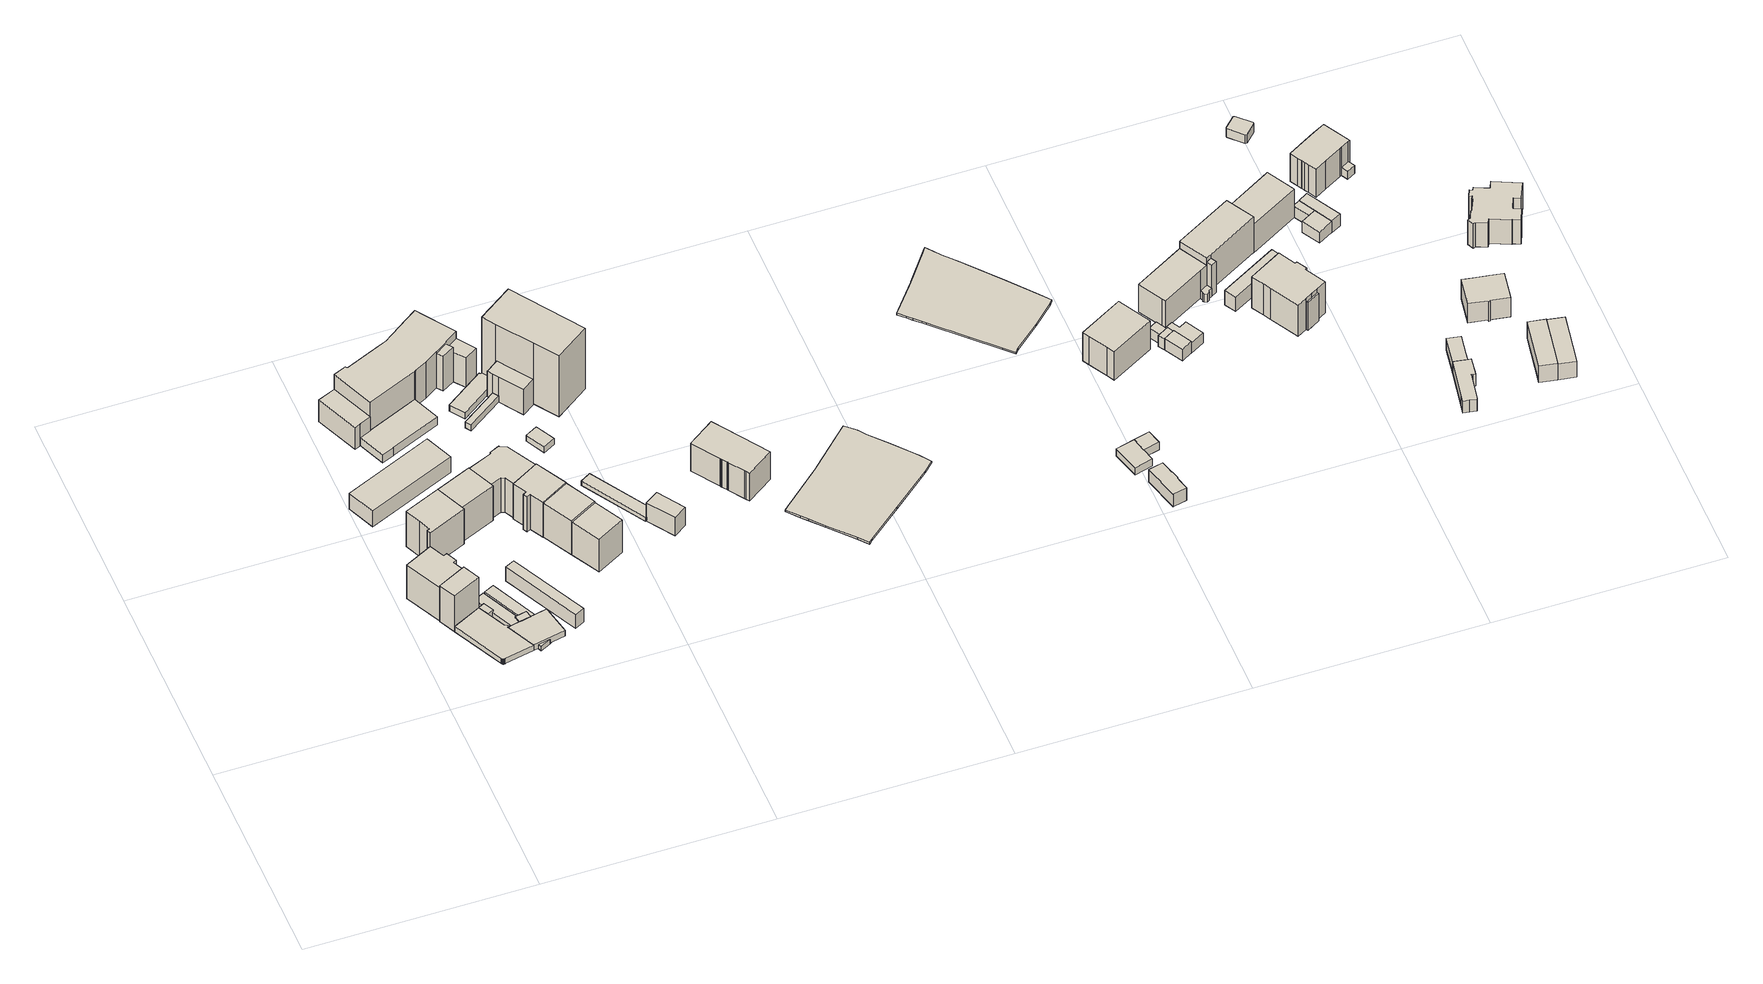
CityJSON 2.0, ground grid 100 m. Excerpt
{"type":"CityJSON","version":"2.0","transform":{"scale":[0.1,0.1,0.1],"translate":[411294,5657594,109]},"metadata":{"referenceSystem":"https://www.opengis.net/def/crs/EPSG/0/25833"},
"CityObjects":{
"building1":{"type":"Building","attributes":{"Dachtyp_tdc":"tdcFreeFormRoof","Gemeindeschluessel":14612000,"Dachneigung":30.76,"QualitaetDacherkennung":60,"Geometrietyp2DReferenz":"3000","measuredHeight":22.06,"function":"31001_9998","roofType":"5000"},"geometry":[{"type":"Solid","lod":"1","boundaries":[[[[0,1,2,3,4,5,6,7]],[[8,9,10,11,12,13,14,15]],[[7,9,8,0]],[[6,10,9,7]],[[5,11,10,6]],[[4,12,11,5]],[[3,13,12,4]],[[2,14,13,3]],[[1,15,14,2]],[[0,8,15,1]]]]}]},
"building2":{"type":"Building","attributes":{"Gemeindeschluessel":14612000,"Dachorientierung":0,"MittlereTraufHoehe":112.43,"ObjektHoehe":2.5,"BodenHoehe":109.93,"Geometrietyp2DReferenz":"3000","BezugspunktDach":"2000","AbsoluteHoehe":112.43,"Dachflaeche":136.16,"measuredHeight":2.5,"function":"31001_2463","storeysAboveGround":1},"geometry":[{"type":"Solid","lod":"1","boundaries":[[[[16,17,18,19,20]],[[21,22,23,24,25]],[[20,22,21,16]],[[19,23,22,20]],[[18,24,23,19]],[[17,25,24,18]],[[16,21,25,17]]]]}]},
"building3":{"type":"Building","attributes":{"Gemeindeschluessel":14612000,"Geometrietyp2DReferenz":"3000","function":"31001_9998","roofType":"9999"},"children":["building3-1","building3-2","building3-3","building3-4","building3-5"]},
"building3-1":{"type":"BuildingPart","attributes":{"Dachtyp_tdc":"tdcPolyFlatRoof","Dachneigung":0,"QualitaetDacherkennung":0,"Geometrietyp2DReferenz":"3000","measuredHeight":3,"roofType":"9999"},"parents":["building3"],"geometry":[{"type":"Solid","lod":"1","boundaries":[[[[26,27,28,29,30,31,32,33,34,35,36,37,38,39,40,41,42,43]],[[44,45,46,47,48,49,50,51,52,53,54,55,56,57,58,59,60,61]],[[43,45,44,26]],[[42,46,45,43]],[[41,47,46,42]],[[40,48,47,41]],[[39,49,48,40]],[[38,50,49,39]],[[37,51,50,38]],[[36,52,51,37]],[[35,53,52,36]],[[34,54,53,35]],[[33,55,54,34]],[[32,56,55,33]],[[31,57,56,32]],[[30,58,57,31]],[[29,59,58,30]],[[28,60,59,29]],[[27,61,60,28]],[[26,44,61,27]]]]}]},
"building3-2":{"type":"BuildingPart","attributes":{"Dachtyp_tdc":"tdcFreeFormRoof","Dachneigung":40.13,"QualitaetDacherkennung":2,"Geometrietyp2DReferenz":"3000","measuredHeight":22.41,"roofType":"5000"},"parents":["building3"],"geometry":[{"type":"Solid","lod":"1","boundaries":[[[[62,63,64,65]],[[66,67,45,44]],[[65,67,66,62]],[[64,45,67,65]],[[63,44,45,64]],[[62,66,44,63]]]]}]},
"building3-3":{"type":"BuildingPart","attributes":{"Dachtyp_tdc":"tdcPolyFlatRoof","Dachneigung":0,"QualitaetDacherkennung":0,"Geometrietyp2DReferenz":"3000","measuredHeight":3.04,"roofType":"9999"},"parents":["building3"],"geometry":[{"type":"Solid","lod":"1","boundaries":[[[[68,69,70,71]],[[72,73,74,75]],[[71,73,72,68]],[[70,74,73,71]],[[69,75,74,70]],[[68,72,75,69]]]]}]},
"building3-4":{"type":"BuildingPart","attributes":{"Dachtyp_tdc":"tdcPolyFlatRoof","Dachneigung":0,"QualitaetDacherkennung":0,"Geometrietyp2DReferenz":"3000","measuredHeight":3.11,"roofType":"9999"},"parents":["building3"],"geometry":[{"type":"Solid","lod":"1","boundaries":[[[[76,77,78,79]],[[45,80,81,46]],[[78,80,45,79]],[[77,81,80,78]],[[76,46,81,77]],[[79,45,46,76]]]]}]},
"building3-5":{"type":"BuildingPart","attributes":{"Dachtyp_tdc":"tdcPolyFlatRoof","Dachneigung":0,"QualitaetDacherkennung":0,"Geometrietyp2DReferenz":"3000","measuredHeight":3.18,"roofType":"9999"},"parents":["building3"],"geometry":[{"type":"Solid","lod":"1","boundaries":[[[[82,83,84,85,86,87,88]],[[49,48,75,74,89,90,50]],[[88,48,49,82]],[[87,75,48,88]],[[86,74,75,87]],[[85,89,74,86]],[[84,90,89,85]],[[83,50,90,84]],[[82,49,50,83]]]]}]},
"building4":{"type":"Building","attributes":{"Gemeindeschluessel":14612000,"Dachneigung":90,"Dachorientierung":0,"MittlereTraufHoehe":112.51,"QualitaetDacherkennung":84,"ObjektHoehe":2.59,"BodenHoehe":109.92,"Geometrietyp2DReferenz":"3000","AbsoluteHoehe":112.51,"Dachflaeche":135.97,"measuredHeight":2.59,"function":"31001_2463","roofType":"1000","storeysAboveGround":1},"geometry":[{"type":"Solid","lod":"1","boundaries":[[[[91,92,93,94]],[[95,96,97,98]],[[94,96,95,91]],[[93,97,96,94]],[[92,98,97,93]],[[91,95,98,92]]]]}]},
"building5":{"type":"Building","attributes":{"Dachtyp_tdc":"tdcGableRoof","Gemeindeschluessel":14612000,"Dachneigung":29.26,"QualitaetDacherkennung":62,"Geometrietyp2DReferenz":"3000","measuredHeight":22.46,"function":"31001_9998","roofType":"3100"},"geometry":[{"type":"Solid","lod":"1","boundaries":[[[[99,100,101,102,103,104,105,106,107]],[[108,109,110,111,112,113,114,115,116]],[[107,109,108,99]],[[106,110,109,107]],[[105,111,110,106]],[[104,112,111,105]],[[103,113,112,104]],[[102,114,113,103]],[[101,115,114,102]],[[100,116,115,101]],[[99,108,116,100]]]]}]},
"building6":{"type":"Building","attributes":{"Gemeindeschluessel":14612000,"Dachorientierung":0,"MittlereTraufHoehe":112.36,"ObjektHoehe":2.5,"BodenHoehe":109.86,"Geometrietyp2DReferenz":"3000","BezugspunktDach":"2000","AbsoluteHoehe":112.36,"Dachflaeche":41.81,"measuredHeight":2.5,"function":"31001_2463","storeysAboveGround":1},"geometry":[{"type":"Solid","lod":"1","boundaries":[[[[117,118,119,120,121,122]],[[123,124,125,126,127,128]],[[122,124,123,117]],[[121,125,124,122]],[[120,126,125,121]],[[119,127,126,120]],[[118,128,127,119]],[[117,123,128,118]]]]}]},
"building7":{"type":"Building","attributes":{"Gemeindeschluessel":14612000,"Dachorientierung":0,"MittlereTraufHoehe":112.51,"ObjektHoehe":2.5,"BodenHoehe":110.01,"Geometrietyp2DReferenz":"3000","BezugspunktDach":"2000","AbsoluteHoehe":112.51,"Dachflaeche":129.3,"measuredHeight":2.5,"function":"31001_2463","storeysAboveGround":1},"geometry":[{"type":"Solid","lod":"1","boundaries":[[[[129,130,131,132]],[[133,134,135,136]],[[132,134,133,129]],[[131,135,134,132]],[[130,136,135,131]],[[129,133,136,130]]]]}]},
"building8":{"type":"Building","attributes":{"Gemeindeschluessel":14612000,"Dachorientierung":0,"MittlereTraufHoehe":112.37,"ObjektHoehe":2.5,"BodenHoehe":109.87,"Geometrietyp2DReferenz":"3000","BezugspunktDach":"2000","AbsoluteHoehe":112.37,"Dachflaeche":41.06,"measuredHeight":2.5,"function":"31001_2463","storeysAboveGround":1},"geometry":[{"type":"Solid","lod":"1","boundaries":[[[[137,138,139,140]],[[141,142,143,144]],[[140,142,141,137]],[[139,143,142,140]],[[138,144,143,139]],[[137,141,144,138]]]]}]},
"building9":{"type":"Building","attributes":{"Dachtyp_tdc":"tdcPolyFlatRoof","Gemeindeschluessel":14612000,"Dachneigung":0,"QualitaetDacherkennung":69,"Geometrietyp2DReferenz":"3000","measuredHeight":9.14,"function":"31001_2000","roofType":"1000"},"geometry":[{"type":"Solid","lod":"1","boundaries":[[[[145,146,147,148]],[[149,150,151,152]],[[148,150,149,145]],[[147,151,150,148]],[[146,152,151,147]],[[145,149,152,146]]]]}]},
"building10":{"type":"Building","attributes":{"Dachtyp_tdc":"tdcPolyFlatRoof","Gemeindeschluessel":14612000,"Dachneigung":0,"QualitaetDacherkennung":65,"Geometrietyp2DReferenz":"3000","measuredHeight":12.44,"function":"31001_2000","roofType":"1000"},"geometry":[{"type":"Solid","lod":"1","boundaries":[[[[153,154,155,156,157]],[[158,159,160,161,162]],[[157,159,158,153]],[[156,160,159,157]],[[155,161,160,156]],[[154,162,161,155]],[[153,158,162,154]]]]}]},
"building11":{"type":"Building","attributes":{"Gemeindeschluessel":14612000,"Dachorientierung":0,"MittlereTraufHoehe":117.79,"ObjektHoehe":7.89,"BodenHoehe":109.9,"Geometrietyp2DReferenz":"3000","BezugspunktDach":"2000","AbsoluteHoehe":117.79,"Dachflaeche":178.53,"measuredHeight":7.89,"function":"31001_2463","storeysAboveGround":3},"geometry":[{"type":"Solid","lod":"1","boundaries":[[[[163,164,165,166]],[[167,168,169,170]],[[166,168,167,163]],[[165,169,168,166]],[[164,170,169,165]],[[163,167,170,164]]]]}]},
"building12":{"type":"Building","attributes":{"Dachtyp_tdc":"tdcFreeFormRoof","Gemeindeschluessel":14612000,"Dachneigung":31.4,"QualitaetDacherkennung":67,"Geometrietyp2DReferenz":"3000","measuredHeight":22.23,"function":"31001_9998","roofType":"5000"},"geometry":[{"type":"Solid","lod":"1","boundaries":[[[[171,172,173,174,175]],[[176,177,178,179,180]],[[175,177,176,171]],[[174,178,177,175]],[[173,179,178,174]],[[172,180,179,173]],[[171,176,180,172]]]]}]},
"building13":{"type":"Building","attributes":{"Dachtyp_tdc":"tdcFreeFormRoof","Gemeindeschluessel":14612000,"Dachneigung":12.35,"QualitaetDacherkennung":27,"Geometrietyp2DReferenz":"3000","measuredHeight":5.43,"function":"31001_2000","roofType":"5000"},"geometry":[{"type":"Solid","lod":"1","boundaries":[[[[181,182,183,184,185,186]],[[187,188,189,190,191,192]],[[186,188,187,181]],[[185,189,188,186]],[[184,190,189,185]],[[183,191,190,184]],[[182,192,191,183]],[[181,187,192,182]]]]}]},
"building14":{"type":"Building","attributes":{"Dachtyp_tdc":"tdcFreeFormRoof","Gemeindeschluessel":14612000,"Dachneigung":10.43,"QualitaetDacherkennung":31,"Geometrietyp2DReferenz":"3000","measuredHeight":21.7,"function":"31001_9998","roofType":"5000"},"geometry":[{"type":"Solid","lod":"1","boundaries":[[[[193,194,195,196,197,198,199,200,201,202,203]],[[204,205,206,207,208,209,210,211,212,213,214]],[[203,205,204,193]],[[202,206,205,203]],[[201,207,206,202]],[[200,208,207,201]],[[199,209,208,200]],[[198,210,209,199]],[[197,211,210,198]],[[196,212,211,197]],[[195,213,212,196]],[[194,214,213,195]],[[193,204,214,194]]]]}]},
"building15":{"type":"Building","attributes":{"Dachtyp_tdc":"tdcFreeFormRoof","Gemeindeschluessel":14612000,"Dachneigung":10.59,"QualitaetDacherkennung":49,"Geometrietyp2DReferenz":"3000","measuredHeight":21.96,"function":"31001_2000","roofType":"5000"},"geometry":[{"type":"Solid","lod":"1","boundaries":[[[[215,216,217,218,219,220,221,222,223,224,225,226,227]],[[228,229,230,190,231,232,233,234,235,236,237,238,239]],[[227,229,228,215]],[[226,230,229,227]],[[225,190,230,226]],[[224,231,190,225]],[[223,232,231,224]],[[222,233,232,223]],[[221,234,233,222]],[[220,235,234,221]],[[219,236,235,220]],[[218,237,236,219]],[[217,238,237,218]],[[216,239,238,217]],[[215,228,239,216]]]]}]},
"building16":{"type":"Building","attributes":{"Dachtyp_tdc":"tdcGableRoof","Gemeindeschluessel":14612000,"Dachneigung":31.6,"QualitaetDacherkennung":66,"Geometrietyp2DReferenz":"3000","measuredHeight":22.95,"function":"31001_9998","roofType":"3100"},"geometry":[{"type":"Solid","lod":"1","boundaries":[[[[240,241,242,243,244,245,246,247,248,249,250]],[[251,252,253,254,255,256,257,258,259,260,261]],[[250,252,251,240]],[[249,253,252,250]],[[248,254,253,249]],[[247,255,254,248]],[[246,256,255,247]],[[245,257,256,246]],[[244,258,257,245]],[[243,259,258,244]],[[242,260,259,243]],[[241,261,260,242]],[[240,251,261,241]]]]}]},
"building17":{"type":"Building","attributes":{"Dachtyp_tdc":"tdcGableRoof","Gemeindeschluessel":14612000,"Dachneigung":25.12,"QualitaetDacherkennung":68,"Geometrietyp2DReferenz":"3000","measuredHeight":21.37,"function":"31001_9998","roofType":"3100"},"geometry":[{"type":"Solid","lod":"1","boundaries":[[[[262,263,264,265]],[[266,267,268,269]],[[265,267,266,262]],[[264,268,267,265]],[[263,269,268,264]],[[262,266,269,263]]]]}]},
"building18":{"type":"Building","attributes":{"Dachtyp_tdc":"tdcGableRoof","Gemeindeschluessel":14612000,"Dachneigung":27.51,"QualitaetDacherkennung":62,"Geometrietyp2DReferenz":"3000","measuredHeight":20.74,"function":"31001_9998","roofType":"3100"},"geometry":[{"type":"Solid","lod":"1","boundaries":[[[[270,271,272,273]],[[274,275,276,277]],[[273,275,274,270]],[[272,276,275,273]],[[271,277,276,272]],[[270,274,277,271]]]]}]},
"building19":{"type":"Building","attributes":{"Gemeindeschluessel":14612000,"Geometrietyp2DReferenz":"3000","function":"31001_2000","roofType":"9999"},"children":["building19-1","building19-2"]},
"building19-1":{"type":"BuildingPart","attributes":{"Dachtyp_tdc":"tdcPolyFlatRoof","Dachneigung":0,"QualitaetDacherkennung":58,"Geometrietyp2DReferenz":"3000","measuredHeight":19.87,"roofType":"1000"},"parents":["building19"],"geometry":[{"type":"Solid","lod":"1","boundaries":[[[[278,279,280,281]],[[282,283,228,284]],[[281,283,282,278]],[[280,228,283,281]],[[279,284,228,280]],[[278,282,284,279]]]]}]},
"building19-2":{"type":"BuildingPart","attributes":{"Dachtyp_tdc":"tdcPolyFlatRoof","Dachneigung":0,"QualitaetDacherkennung":61,"Geometrietyp2DReferenz":"3000","measuredHeight":16.93,"roofType":"1000"},"parents":["building19"],"geometry":[{"type":"Solid","lod":"1","boundaries":[[[[285,286,287,288,289]],[[239,290,291,282,284]],[[289,290,239,285]],[[288,291,290,289]],[[287,282,291,288]],[[286,284,282,287]],[[285,239,284,286]]]]}]},
"building20":{"type":"Building","attributes":{"Gemeindeschluessel":14612000,"Geometrietyp2DReferenz":"3000","function":"31001_2000","roofType":"9999"},"children":["building20-1","building20-2","building20-3"]},
"building20-1":{"type":"BuildingPart","attributes":{"Dachtyp_tdc":"tdcGableRoof","Dachneigung":23.73,"QualitaetDacherkennung":11,"Geometrietyp2DReferenz":"3000","measuredHeight":5.18,"roofType":"3100"},"parents":["building20"],"geometry":[{"type":"Solid","lod":"1","boundaries":[[[[292,293,294,295,296,297,298,299,300,301,302]],[[303,304,305,306,307,308,309,310,311,312,313]],[[302,304,303,292]],[[301,305,304,302]],[[300,306,305,301]],[[299,307,306,300]],[[298,308,307,299]],[[297,309,308,298]],[[296,310,309,297]],[[295,311,310,296]],[[294,312,311,295]],[[293,313,312,294]],[[292,303,313,293]]]]}]},
"building20-2":{"type":"BuildingPart","attributes":{"Dachtyp_tdc":"tdcGableRoof","Dachneigung":48.35,"QualitaetDacherkennung":16,"Geometrietyp2DReferenz":"3000","measuredHeight":4.82,"roofType":"3100"},"parents":["building20"],"geometry":[{"type":"Solid","lod":"1","boundaries":[[[[314,315,316,317]],[[318,319,320,321]],[[317,319,318,314]],[[316,320,319,317]],[[315,321,320,316]],[[314,318,321,315]]]]}]},
"building20-3":{"type":"BuildingPart","attributes":{"Dachtyp_tdc":"tdcGableRoof","Dachneigung":63.85,"QualitaetDacherkennung":2,"Geometrietyp2DReferenz":"3000","measuredHeight":24.19,"roofType":"3100"},"parents":["building20"],"geometry":[{"type":"Solid","lod":"1","boundaries":[[[[322,323,324,325,326,327,328]],[[329,318,321,330,308,307,331]],[[328,318,329,322]],[[327,321,318,328]],[[326,330,321,327]],[[325,308,330,326]],[[324,307,308,325]],[[323,331,307,324]],[[322,329,331,323]]]]}]},
"building21":{"type":"Building","attributes":{"Dachtyp_tdc":"tdcPolyFlatRoof","Gemeindeschluessel":14612000,"Dachneigung":0,"QualitaetDacherkennung":74,"Geometrietyp2DReferenz":"3000","measuredHeight":3.45,"function":"31001_2000","roofType":"1000"},"geometry":[{"type":"Solid","lod":"1","boundaries":[[[[332,333,334,335]],[[336,337,338,339]],[[335,337,336,332]],[[334,338,337,335]],[[333,339,338,334]],[[332,336,339,333]]]]}]},
"building22":{"type":"Building","attributes":{"Dachtyp_tdc":"tdcPolyFlatRoof","Gemeindeschluessel":14612000,"Dachneigung":4.52,"QualitaetDacherkennung":61,"Geometrietyp2DReferenz":"3000","measuredHeight":2.55,"function":"31001_2463","roofType":"2100"},"geometry":[{"type":"Solid","lod":"1","boundaries":[[[[340,341,342,343,344]],[[345,346,347,348,349]],[[344,346,345,340]],[[343,347,346,344]],[[342,348,347,343]],[[341,349,348,342]],[[340,345,349,341]]]]}]},
"building23":{"type":"Building","attributes":{"Dachtyp_tdc":"tdcFreeFormRoof","Gemeindeschluessel":14612000,"Dachneigung":65.81,"QualitaetDacherkennung":2,"Geometrietyp2DReferenz":"3000","measuredHeight":14.33,"function":"31001_2463","roofType":"5000"},"geometry":[{"type":"Solid","lod":"1","boundaries":[[[[350,351,352,353,354,355]],[[356,357,358,348,347,359]],[[355,357,356,350]],[[354,358,357,355]],[[353,348,358,354]],[[352,347,348,353]],[[351,359,347,352]],[[350,356,359,351]]]]}]},
"building24":{"type":"Building","attributes":{"Dachtyp_tdc":"tdcPolyFlatRoof","Gemeindeschluessel":14612000,"Dachneigung":0,"QualitaetDacherkennung":86,"Geometrietyp2DReferenz":"3000","measuredHeight":35.13,"function":"31001_2000","roofType":"1000"},"geometry":[{"type":"Solid","lod":"1","boundaries":[[[[360,361,362,363,364,365]],[[366,367,368,369,370,371]],[[365,367,366,360]],[[364,368,367,365]],[[363,369,368,364]],[[362,370,369,363]],[[361,371,370,362]],[[360,366,371,361]]]]}]},
"building25":{"type":"Building","attributes":{"Dachtyp_tdc":"tdcFreeFormRoof","Gemeindeschluessel":14612000,"Dachneigung":32.41,"QualitaetDacherkennung":78,"Geometrietyp2DReferenz":"3000","measuredHeight":18.42,"function":"31001_9998","roofType":"5000"},"geometry":[{"type":"Solid","lod":"1","boundaries":[[[[372,373,374,375,376,377,378,379,380,381,382,383]],[[384,385,386,387,388,389,390,391,392,393,394,395]],[[383,385,384,372]],[[382,386,385,383]],[[381,387,386,382]],[[380,388,387,381]],[[379,389,388,380]],[[378,390,389,379]],[[377,391,390,378]],[[376,392,391,377]],[[375,393,392,376]],[[374,394,393,375]],[[373,395,394,374]],[[372,384,395,373]]]]}]},
"building26":{"type":"Building","attributes":{"Erfassungsdatum_Objekt":"2021-12-02","BodenHoehe":114.22,"gemHoehe":0,"BauwerkHoehe":1,"Gemeindeschluessel":"14612000","Geometrietyp2DReferenz":"3000","measuredHeight":1,"function":"53001_1800"},"geometry":[{"type":"Solid","lod":"1","boundaries":[[[[396,397,398,399,400,401,402,403,404,405,406,407,408,409,410,411,412,413,414,415]],[[416,417,418,419,420,421,422,423,424,425,426,427,428,429,430,431,432,433,434,435]],[[414,417,416,415]],[[413,418,417,414]],[[412,419,418,413]],[[411,420,419,412]],[[410,421,420,411]],[[409,422,421,410]],[[408,423,422,409]],[[407,424,423,408]],[[406,425,424,407]],[[405,426,425,406]],[[404,427,426,405]],[[403,428,427,404]],[[402,429,428,403]],[[401,430,429,402]],[[400,431,430,401]],[[399,432,431,400]],[[398,433,432,399]],[[397,434,433,398]],[[396,435,434,397]],[[415,416,435,396]]]]}]},
"building27":{"type":"Building","attributes":{"Erfassungsdatum_Objekt":"2021-12-02","BodenHoehe":115.44,"gemHoehe":0,"BauwerkHoehe":1,"Gemeindeschluessel":"14612000","Geometrietyp2DReferenz":"3000","measuredHeight":1,"function":"53001_1800"},"geometry":[{"type":"Solid","lod":"1","boundaries":[[[[436,437,438,439,440,441,442,443,444,445,446,447,448,449,450,451,452,453,454,455,456,457]],[[458,459,460,461,462,463,464,465,466,467,468,469,470,471,472,473,474,475,476,477,478,479]],[[457,459,458,436]],[[456,460,459,457]],[[455,461,460,456]],[[454,462,461,455]],[[453,463,462,454]],[[452,464,463,453]],[[451,465,464,452]],[[450,466,465,451]],[[449,467,466,450]],[[448,468,467,449]],[[447,469,468,448]],[[446,470,469,447]],[[445,471,470,446]],[[444,472,471,445]],[[443,473,472,444]],[[442,474,473,443]],[[441,475,474,442]],[[440,476,475,441]],[[439,477,476,440]],[[438,478,477,439]],[[437,479,478,438]],[[436,458,479,437]]]]}]},
"building28":{"type":"Building","attributes":{"Dachtyp_tdc":"tdcPolyFlatRoof","Gemeindeschluessel":14612000,"Dachneigung":0,"QualitaetDacherkennung":57,"Geometrietyp2DReferenz":"3000","measuredHeight":4.19,"function":"31001_9998","roofType":"1000"},"geometry":[{"type":"Solid","lod":"1","boundaries":[[[[480,481,482,483,484]],[[485,486,487,488,489]],[[484,486,485,480]],[[483,487,486,484]],[[482,488,487,483]],[[481,489,488,482]],[[480,485,489,481]]]]}]},
"building29":{"type":"Building","attributes":{"Dachtyp_tdc":"tdcFreeFormRoof","Gemeindeschluessel":14612000,"Dachneigung":27.74,"QualitaetDacherkennung":83,"Geometrietyp2DReferenz":"3000","measuredHeight":8.06,"function":"31001_9998","roofType":"5000"},"geometry":[{"type":"Solid","lod":"1","boundaries":[[[[490,491,492,493,494,495,496,497,498]],[[499,500,501,502,503,504,505,506,507]],[[498,500,499,490]],[[497,501,500,498]],[[496,502,501,497]],[[495,503,502,496]],[[494,504,503,495]],[[493,505,504,494]],[[492,506,505,493]],[[491,507,506,492]],[[490,499,507,491]]]]}]},
"building30":{"type":"Building","attributes":{"Dachtyp_tdc":"tdcGableRoof","Gemeindeschluessel":14612000,"Dachneigung":27.83,"QualitaetDacherkennung":7,"Geometrietyp2DReferenz":"3000","measuredHeight":5.79,"function":"31001_9998","roofType":"3100"},"geometry":[{"type":"Solid","lod":"1","boundaries":[[[[508,509,510,511]],[[512,513,514,515]],[[511,513,512,508]],[[510,514,513,511]],[[509,515,514,510]],[[508,512,515,509]]]]}]},
"building31":{"type":"Building","attributes":{"Dachtyp_tdc":"tdcPolyFlatRoof","Gemeindeschluessel":14612000,"Dachneigung":0,"QualitaetDacherkennung":19,"Geometrietyp2DReferenz":"3000","measuredHeight":16.51,"function":"31001_9998","roofType":"1000"},"geometry":[{"type":"Solid","lod":"1","boundaries":[[[[516,517,518,519,520,521]],[[522,523,524,525,526,527]],[[521,523,522,516]],[[520,524,523,521]],[[519,525,524,520]],[[518,526,525,519]],[[517,527,526,518]],[[516,522,527,517]]]]}]},
"building32":{"type":"Building","attributes":{"Dachtyp_tdc":"tdcPolyFlatRoof","Gemeindeschluessel":14612000,"Dachneigung":7.41,"QualitaetDacherkennung":74,"Geometrietyp2DReferenz":"3000","measuredHeight":6.03,"function":"31001_9998","roofType":"2100"},"geometry":[{"type":"Solid","lod":"1","boundaries":[[[[528,529,530,531,532]],[[533,534,535,536,537]],[[532,534,533,528]],[[531,535,534,532]],[[530,536,535,531]],[[529,537,536,530]],[[528,533,537,529]]]]}]},
"building33":{"type":"Building","attributes":{"Dachtyp_tdc":"tdcPolyFlatRoof","Gemeindeschluessel":14612000,"Dachneigung":0,"QualitaetDacherkennung":42,"Geometrietyp2DReferenz":"3000","measuredHeight":6.32,"function":"31001_9998","roofType":"1000"},"geometry":[{"type":"Solid","lod":"1","boundaries":[[[[538,539,540,541,542,543]],[[544,545,546,547,548,549]],[[543,545,544,538]],[[542,546,545,543]],[[541,547,546,542]],[[540,548,547,541]],[[539,549,548,540]],[[538,544,549,539]]]]}]},
"building34":{"type":"Building","attributes":{"Dachtyp_tdc":"tdcPolyFlatRoof","Gemeindeschluessel":14612000,"Dachneigung":0,"QualitaetDacherkennung":73,"Geometrietyp2DReferenz":"3000","measuredHeight":6.81,"function":"31001_9998","roofType":"1000"},"geometry":[{"type":"Solid","lod":"1","boundaries":[[[[550,551,552,553,554]],[[555,556,557,558,559]],[[554,556,555,550]],[[553,557,556,554]],[[552,558,557,553]],[[551,559,558,552]],[[550,555,559,551]]]]}]},
"building35":{"type":"Building","attributes":{"Dachtyp_tdc":"tdcFreeFormRoof","Gemeindeschluessel":14612000,"Dachneigung":10.29,"QualitaetDacherkennung":51,"Geometrietyp2DReferenz":"3000","measuredHeight":6.63,"function":"31001_9998","roofType":"5000"},"geometry":[{"type":"Solid","lod":"1","boundaries":[[[[560,561,562,563,564,565,566,567]],[[568,537,536,569,570,571,572,573]],[[567,537,568,560]],[[566,536,537,567]],[[565,569,536,566]],[[564,570,569,565]],[[563,571,570,564]],[[562,572,571,563]],[[561,573,572,562]],[[560,568,573,561]]]]}]},
"building36":{"type":"Building","attributes":{"name":"Hotel Bayerischer Hof","Gemeindeschluessel":14612000,"Geometrietyp2DReferenz":"3000","function":"31001_2071","roofType":"9999"},"children":["building36-1","building36-2"]},
"building36-1":{"type":"BuildingPart","attributes":{"Dachtyp_tdc":"tdcHipAndGableRoof","Dachneigung":21.09,"QualitaetDacherkennung":46,"Geometrietyp2DReferenz":"3000","measuredHeight":17.87,"roofType":"5000"},"parents":["building36"],"geometry":[{"type":"Solid","lod":"1","boundaries":[[[[574,575,576,577,578,579]],[[580,581,582,583,584,585]],[[578,581,580,579]],[[577,582,581,578]],[[576,583,582,577]],[[575,584,583,576]],[[574,585,584,575]],[[579,580,585,574]]]]}]},
"building36-2":{"type":"BuildingPart","attributes":{"Dachtyp_tdc":"tdcFreeFormRoof","Dachneigung":24.59,"QualitaetDacherkennung":22,"Geometrietyp2DReferenz":"3000","measuredHeight":5.08,"roofType":"5000"},"parents":["building36"],"geometry":[{"type":"Solid","lod":"1","boundaries":[[[[586,587,588,589,590,591,592,593,594]],[[595,596,597,598,599,600,601,580,585]],[[594,596,595,586]],[[593,597,596,594]],[[592,598,597,593]],[[591,599,598,592]],[[590,600,599,591]],[[589,601,600,590]],[[588,580,601,589]],[[587,585,580,588]],[[586,595,585,587]]]]}]},
"building37":{"type":"Building","attributes":{"name":"Hotel Bayerischer Hof","Dachtyp_tdc":"tdcPolyFlatRoof","Gemeindeschluessel":14612000,"Dachneigung":28.46,"QualitaetDacherkennung":42,"Geometrietyp2DReferenz":"3000","measuredHeight":18.64,"function":"31001_2071","roofType":"2100"},"geometry":[{"type":"Solid","lod":"1","boundaries":[[[[602,603,604,605]],[[595,585,606,607]],[[605,585,595,602]],[[604,606,585,605]],[[603,607,606,604]],[[602,595,607,603]]]]}]},
"building38":{"type":"Building","attributes":{"name":"Hotel Bayerischer Hof","Dachtyp_tdc":"tdcFreeFormRoof","Gemeindeschluessel":14612000,"Dachneigung":27.63,"QualitaetDacherkennung":91,"Geometrietyp2DReferenz":"3000","measuredHeight":22.33,"function":"31001_2071","roofType":"5000"},"geometry":[{"type":"Solid","lod":"1","boundaries":[[[[608,609,610,611,612]],[[613,614,615,616,617]],[[612,614,613,608]],[[611,615,614,612]],[[610,616,615,611]],[[609,617,616,610]],[[608,613,617,609]]]]}]},
"building39":{"type":"Building","attributes":{"Dachtyp_tdc":"tdcFreeFormRoof","Gemeindeschluessel":14612000,"Dachneigung":49.3,"QualitaetDacherkennung":71,"Geometrietyp2DReferenz":"3000","measuredHeight":9.8,"function":"31001_9998","roofType":"5000"},"geometry":[{"type":"Solid","lod":"1","boundaries":[[[[618,619,620,621,622]],[[623,624,625,626,627]],[[622,624,623,618]],[[621,625,624,622]],[[620,626,625,621]],[[619,627,626,620]],[[618,623,627,619]]]]}]},
"building40":{"type":"Building","attributes":{"Gemeindeschluessel":14612000,"Geometrietyp2DReferenz":"3000","function":"31001_9998","roofType":"9999"},"children":["building40-1","building40-2"]},
"building40-1":{"type":"BuildingPart","attributes":{"Dachtyp_tdc":"tdcHipAndGableRoof","Dachneigung":29.81,"QualitaetDacherkennung":58,"Geometrietyp2DReferenz":"3000","measuredHeight":20.65,"roofType":"5000"},"parents":["building40"],"geometry":[{"type":"Solid","lod":"1","boundaries":[[[[628,629,630,631,632,633,634,635,636,637,638,639,640]],[[641,642,643,644,645,646,647,648,649,650,651,652,653]],[[640,642,641,628]],[[639,643,642,640]],[[638,644,643,639]],[[637,645,644,638]],[[636,646,645,637]],[[635,647,646,636]],[[634,648,647,635]],[[633,649,648,634]],[[632,650,649,633]],[[631,651,650,632]],[[630,652,651,631]],[[629,653,652,630]],[[628,641,653,629]]]]}]},
"building40-2":{"type":"BuildingPart","attributes":{"Dachtyp_tdc":"tdcPolyFlatRoof","Dachneigung":0,"QualitaetDacherkennung":1,"Geometrietyp2DReferenz":"3000","measuredHeight":16.11,"roofType":"1000"},"parents":["building40"],"geometry":[{"type":"Solid","lod":"1","boundaries":[[[[654,655,656,657]],[[644,658,659,646]],[[656,658,644,657]],[[655,659,658,656]],[[654,646,659,655]],[[657,644,646,654]]]]}]},
"building41":{"type":"Building","attributes":{"name":"Hotel Bayerischer Hof","Dachtyp_tdc":"tdcHipAndGableRoof","Gemeindeschluessel":14612000,"Dachneigung":26.88,"QualitaetDacherkennung":53,"Geometrietyp2DReferenz":"3000","measuredHeight":18.05,"function":"31001_2071","roofType":"5000"},"geometry":[{"type":"Solid","lod":"1","boundaries":[[[[660,661,662,663,664]],[[665,666,667,668,669]],[[664,666,665,660]],[[663,667,666,664]],[[662,668,667,663]],[[661,669,668,662]],[[660,665,669,661]]]]}]},
"building42":{"type":"Building","attributes":{"Dachtyp_tdc":"tdcFreeFormRoof","Gemeindeschluessel":14612000,"Dachneigung":10.03,"QualitaetDacherkennung":12,"Geometrietyp2DReferenz":"3000","measuredHeight":9.62,"function":"31001_9998","roofType":"5000"},"geometry":[{"type":"Solid","lod":"1","boundaries":[[[[670,671,672,673,674,675,676,677,678,679,680]],[[681,682,683,684,685,686,687,688,689,690,691]],[[680,682,681,670]],[[679,683,682,680]],[[678,684,683,679]],[[677,685,684,678]],[[676,686,685,677]],[[675,687,686,676]],[[674,688,687,675]],[[673,689,688,674]],[[672,690,689,673]],[[671,691,690,672]],[[670,681,691,671]]]]}]},
"building43":{"type":"Building","attributes":{"Gemeindeschluessel":14612000,"Geometrietyp2DReferenz":"3000","function":"31001_9998","roofType":"9999"},"children":["building43-1","building43-2"]},
"building43-1":{"type":"BuildingPart","attributes":{"Dachtyp_tdc":"tdcGableRoof","Dachneigung":18.56,"QualitaetDacherkennung":70,"Geometrietyp2DReferenz":"3000","measuredHeight":7.11,"roofType":"3100"},"parents":["building43"],"geometry":[{"type":"Solid","lod":"1","boundaries":[[[[692,693,694,695,696]],[[697,698,699,700,701]],[[696,698,697,692]],[[695,699,698,696]],[[694,700,699,695]],[[693,701,700,694]],[[692,697,701,693]]]]}]},
"building43-2":{"type":"BuildingPart","attributes":{"Dachtyp_tdc":"tdcPolyFlatRoof","Dachneigung":19.7,"QualitaetDacherkennung":72,"Geometrietyp2DReferenz":"3000","measuredHeight":6.95,"roofType":"2100"},"parents":["building43"],"geometry":[{"type":"Solid","lod":"1","boundaries":[[[[702,703,704,692,696]],[[705,698,697,667,666]],[[696,698,705,702]],[[692,697,698,696]],[[704,667,697,692]],[[703,666,667,704]],[[702,705,666,703]]]]}]},
"building44":{"type":"Building","attributes":{"Dachtyp_tdc":"tdcPolyFlatRoof","Gemeindeschluessel":14612000,"Dachneigung":0,"QualitaetDacherkennung":71,"Geometrietyp2DReferenz":"3000","measuredHeight":6.68,"function":"31001_9998","roofType":"1000"},"geometry":[{"type":"Solid","lod":"1","boundaries":[[[[706,707,708,709,710]],[[685,711,712,713,686]],[[710,711,685,706]],[[709,712,711,710]],[[708,713,712,709]],[[707,686,713,708]],[[706,685,686,707]]]]}]},
"building45":{"type":"Building","attributes":{"Dachtyp_tdc":"tdcPolyFlatRoof","Gemeindeschluessel":14612000,"Dachneigung":10.86,"QualitaetDacherkennung":81,"Geometrietyp2DReferenz":"3000","measuredHeight":7.31,"function":"31001_9998","roofType":"2100"},"geometry":[{"type":"Solid","lod":"1","boundaries":[[[[714,715,716,717]],[[718,719,720,721]],[[717,719,718,714]],[[716,720,719,717]],[[715,721,720,716]],[[714,718,721,715]]]]}]},
"building46":{"type":"Building","attributes":{"Dachtyp_tdc":"tdcPolyFlatRoof","Gemeindeschluessel":14612000,"Dachneigung":0,"QualitaetDacherkennung":67,"Geometrietyp2DReferenz":"3000","measuredHeight":5.11,"function":"31001_2000","roofType":"1000"},"geometry":[{"type":"Solid","lod":"1","boundaries":[[[[722,723,724,725,726,727,728,729]],[[730,731,732,733,734,735,736,737]],[[729,731,730,722]],[[728,732,731,729]],[[727,733,732,728]],[[726,734,733,727]],[[725,735,734,726]],[[724,736,735,725]],[[723,737,736,724]],[[722,730,737,723]]]]}]},
"building47":{"type":"Building","attributes":{"Gemeindeschluessel":14612000,"Geometrietyp2DReferenz":"3000","function":"31001_9998","roofType":"9999"},"children":["building47-1","building47-2"]},
"building47-1":{"type":"BuildingPart","attributes":{"Dachtyp_tdc":"tdcGableRoof","Dachneigung":11.91,"QualitaetDacherkennung":18,"Geometrietyp2DReferenz":"3000","measuredHeight":17.26,"roofType":"3100"},"parents":["building47"],"geometry":[{"type":"Solid","lod":"1","boundaries":[[[[738,739,740,741,742,743,744,745,746,747,748,749,750,751,752,753]],[[754,755,756,757,758,759,760,761,762,763,764,765,766,767,768,769]],[[752,755,754,753]],[[751,756,755,752]],[[750,757,756,751]],[[749,758,757,750]],[[748,759,758,749]],[[747,760,759,748]],[[746,761,760,747]],[[745,762,761,746]],[[744,763,762,745]],[[743,764,763,744]],[[742,765,764,743]],[[741,766,765,742]],[[740,767,766,741]],[[739,768,767,740]],[[738,769,768,739]],[[753,754,769,738]]]]}]},
"building47-2":{"type":"BuildingPart","attributes":{"Dachtyp_tdc":"tdcPolyFlatRoof","Dachneigung":3.83,"QualitaetDacherkennung":63,"Geometrietyp2DReferenz":"3000","measuredHeight":4.8,"roofType":"2100"},"parents":["building47"],"geometry":[{"type":"Solid","lod":"1","boundaries":[[[[770,771,772,773]],[[769,774,775,754]],[[773,774,769,770]],[[772,775,774,773]],[[771,754,775,772]],[[770,769,754,771]]]]}]},
"building48":{"type":"Building","attributes":{"Gemeindeschluessel":14612000,"Geometrietyp2DReferenz":"3000","function":"31001_9998","roofType":"9999"},"children":["building48-1","building48-2"]},
"building48-1":{"type":"BuildingPart","attributes":{"Dachtyp_tdc":"tdcGableRoof","Dachneigung":37,"QualitaetDacherkennung":8,"Geometrietyp2DReferenz":"3000","measuredHeight":11.15,"roofType":"3100"},"parents":["building48"],"geometry":[{"type":"Solid","lod":"1","boundaries":[[[[776,777,778,779]],[[780,781,782,783]],[[779,781,780,776]],[[778,782,781,779]],[[777,783,782,778]],[[776,780,783,777]]]]}]},
"building48-2":{"type":"BuildingPart","attributes":{"Dachtyp_tdc":"tdcTentRoof","Dachneigung":14.52,"QualitaetDacherkennung":72,"Geometrietyp2DReferenz":"3000","measuredHeight":12.05,"roofType":"3500"},"parents":["building48"],"geometry":[{"type":"Solid","lod":"1","boundaries":[[[[784,785,786,787,788,789,790,791,792,793,794]],[[795,780,783,796,797,798,799,800,801,802,803]],[[794,780,795,784]],[[793,783,780,794]],[[792,796,783,793]],[[791,797,796,792]],[[790,798,797,791]],[[789,799,798,790]],[[788,800,799,789]],[[787,801,800,788]],[[786,802,801,787]],[[785,803,802,786]],[[784,795,803,785]]]]}]},
"building49":{"type":"Building","attributes":{"Dachtyp_tdc":"tdcHipRoof","Gemeindeschluessel":14612000,"Dachneigung":36.38,"QualitaetDacherkennung":27,"Geometrietyp2DReferenz":"3000","measuredHeight":11.22,"function":"31001_9998","roofType":"3200"},"geometry":[{"type":"Solid","lod":"1","boundaries":[[[[804,805,806,807]],[[808,809,810,811]],[[807,809,808,804]],[[806,810,809,807]],[[805,811,810,806]],[[804,808,811,805]]]]}]},
"building50":{"type":"Building","attributes":{"Dachtyp_tdc":"tdcCutGableRoof","Gemeindeschluessel":14612000,"Dachneigung":0.182,"QualitaetDacherkennung":42,"Geometrietyp2DReferenz":"3000","measuredHeight":11.28,"function":"31001_9998","roofType":"9999"},"geometry":[{"type":"Solid","lod":"1","boundaries":[[[[812,813,814,815]],[[816,809,808,817]],[[815,809,816,812]],[[814,808,809,815]],[[813,817,808,814]],[[812,816,817,813]]]]}]},
"building51":{"type":"Building","attributes":{"Dachtyp_tdc":"tdcFreeFormRoof","Gemeindeschluessel":14612000,"Dachneigung":31.1,"QualitaetDacherkennung":18,"Geometrietyp2DReferenz":"3000","measuredHeight":16.54,"function":"31001_9998","roofType":"5000"},"geometry":[{"type":"Solid","lod":"1","boundaries":[[[[818,819,820,821,822,823,824,825,826,827,828,829,830,831,832,833,834,835,836,837,838,839,840,841,842,843,844]],[[845,846,847,848,849,850,851,852,853,854,855,856,857,858,859,860,861,862,863,864,865,866,867,868,869,870,871]],[[844,846,845,818]],[[843,847,846,844]],[[842,848,847,843]],[[841,849,848,842]],[[840,850,849,841]],[[839,851,850,840]],[[838,852,851,839]],[[837,853,852,838]],[[836,854,853,837]],[[835,855,854,836]],[[834,856,855,835]],[[833,857,856,834]],[[832,858,857,833]],[[831,859,858,832]],[[830,860,859,831]],[[829,861,860,830]],[[828,862,861,829]],[[827,863,862,828]],[[826,864,863,827]],[[825,865,864,826]],[[824,866,865,825]],[[823,867,866,824]],[[822,868,867,823]],[[821,869,868,822]],[[820,870,869,821]],[[819,871,870,820]],[[818,845,871,819]]]]}]}
},
"vertices":[
[168,677,208],[47,617,208],[126,459,208],[246,518,208],[223,565,208],[238,572,208],[215,619,208],[200,612,208],[168,677,13],[200,612,13],[215,619,13],[238,572,13],[223,565,13],[246,518,13],[126,459,13],[47,617,13],
[169,442,34],[287,199,34],[318,214,34],[333,221,34],[215,464,34],[169,442,9],[215,464,9],[333,221,9],[318,214,9],[287,199,9],
[162,386,40],[274,162,40],[275,161,40],[276,159,40],[277,158,40],[278,157,40],[280,156,40],[282,155,40],[284,155,40],[285,155,40],[287,155,40],[289,156,40],[418,183,40],[356,309,40],[373,312,40],[347,326,40],[309,402,40],[286,448,40],[162,386,10],[286,448,10],[309,402,10],[347,326,10],[373,312,10],[356,309,10],[418,183,10],[289,156,10],[287,155,10],[285,155,10],[284,155,10],[282,155,10],[280,156,10],[278,157,10],[277,158,10],[276,159,10],[275,161,10],[274,162,10],
[126,459,217],[162,386,217],[286,448,217],[250,520,217],[126,459,10],[250,520,10],
[404,352,41],[411,320,41],[462,331,41],[455,363,41],[404,352,10],[455,363,10],[462,331,10],[411,320,10],
[309,402,41],[336,416,41],[313,461,41],[286,448,41],[313,461,10],[336,416,10],
[356,309,42],[418,183,42],[561,213,42],[533,346,42],[462,331,42],[411,320,42],[373,312,42],[533,346,10],[561,213,10],
[332,520,35],[287,498,35],[407,252,35],[452,274,35],[332,520,9],[452,274,9],[407,252,9],[287,498,9],
[191,740,216],[361,813,216],[357,823,216],[332,879,216],[301,948,216],[143,881,216],[173,811,216],[195,759,216],[185,754,216],[191,740,13],[185,754,13],[195,759,13],[173,811,13],[143,881,13],[301,948,13],[332,879,13],[357,823,13],[361,813,13],
[409,247,34],[422,222,34],[446,172,34],[491,194,34],[490,195,34],[454,269,34],[409,247,9],[454,269,9],[490,195,9],[491,194,9],[446,172,9],[422,222,9],
[339,524,35],[457,283,35],[500,304,35],[383,545,35],[339,524,10],[383,545,10],[500,304,10],[457,283,10],
[460,275,34],[497,199,34],[540,220,34],[503,297,34],[460,275,9],[503,297,9],[540,220,9],[497,199,9],
[56,1025,105],[447,1190,105],[393,1314,105],[3,1147,105],[56,1025,14],[3,1147,14],[393,1314,14],[447,1190,14],
[135,1432,146],[161,1444,146],[212,1466,146],[131,1656,146],[53,1623,146],[135,1432,21],[53,1623,21],[131,1656,21],[212,1466,21],[161,1444,21],
[446,574,88],[614,236,88],[657,257,88],[488,595,88],[446,574,9],[488,595,9],[657,257,9],[614,236,9],
[301,948,215],[357,823,215],[512,890,215],[507,902,215],[457,1014,215],[301,948,15],[457,1014,15],[507,902,15],[512,890,15],[357,823,15],
[262,1346,69],[262,1347,69],[484,1442,69],[434,1561,69],[161,1444,69],[211,1325,69],[262,1346,22],[211,1325,22],[161,1444,22],[434,1561,22],[484,1442,22],[262,1347,22],
[457,1014,210],[507,902,210],[557,924,210],[573,917,210],[596,874,210],[712,940,210],[640,1070,210],[613,1080,210],[610,1086,210],[566,1067,210],[568,1061,210],[457,1014,11],[568,1061,11],[566,1067,11],[610,1086,11],[613,1080,11],[640,1070,11],[712,940,11],[596,874,11],[573,917,11],[557,924,11],[507,902,11],
[550,1630,231],[662,1705,231],[549,1867,231],[495,1830,231],[386,1754,231],[356,1741,231],[191,1671,231],[187,1680,231],[131,1656,231],[212,1466,231],[434,1561,231],[440,1563,231],[493,1592,231],[550,1630,22],[493,1592,22],[440,1563,22],[212,1466,22],[131,1656,22],[187,1680,22],[191,1671,22],[356,1741,22],[386,1754,22],[495,1830,22],[549,1867,22],[662,1705,22],
[617,785,216],[633,794,216],[665,737,216],[726,770,216],[787,804,216],[712,940,216],[650,905,216],[596,874,216],[589,870,216],[622,812,216],[607,803,216],[617,785,14],[607,803,14],[622,812,14],[589,870,14],[596,874,14],[650,905,14],[712,940,14],[787,804,14],[726,770,14],[665,737,14],[633,794,14],
[787,804,213],[665,737,213],[737,606,213],[859,673,213],[787,804,16],[859,673,16],[737,606,16],[665,737,16],
[859,673,206],[737,606,206],[806,481,206],[927,548,206],[859,673,17],[927,548,17],[806,481,17],[737,606,17],
[625,1637,221],[603,1665,221],[550,1630,221],[571,1604,221],[625,1637,22],[571,1604,22],[603,1665,22],
[662,1705,191],[603,1665,191],[625,1637,191],[661,1591,191],[717,1626,191],[717,1626,22],[661,1591,22],
[727,1612,56],[725,1615,56],[555,1496,56],[557,1493,56],[598,1434,56],[726,1523,56],[729,1520,56],[777,1554,56],[774,1558,56],[736,1613,56],[730,1609,56],[727,1612,21],[730,1609,21],[736,1613,21],[774,1558,21],[777,1554,21],[729,1520,21],[726,1523,21],[598,1434,21],[557,1493,21],[555,1496,21],[725,1615,21],
[754,1472,56],[737,1496,56],[583,1389,56],[599,1365,56],[754,1472,21],[599,1365,21],[583,1389,21],[737,1496,21],
[823,1373,168],[877,1411,168],[777,1554,168],[729,1520,168],[723,1516,168],[737,1496,168],[754,1472,168],[823,1373,21],[723,1516,21],[877,1411,21],
[777,1226,69],[822,1141,69],[875,1170,69],[830,1254,69],[777,1226,35],[830,1254,35],[875,1170,35],[822,1141,35],
[903,941,43],[1072,669,43],[1075,671,43],[1116,699,43],[947,968,43],[903,941,19],[947,968,19],[1116,699,19],[1075,671,19],[1072,669,19],
[1210,594,124],[1134,710,124],[1116,699,124],[1075,671,124],[1153,557,124],[1153,556,124],[1210,594,19],[1153,556,19],[1153,557,19],[1134,710,19],
[877,1411,378],[947,1310,378],[1097,1414,378],[887,1718,378],[736,1613,378],[774,1558,378],[877,1411,27],[774,1558,27],[736,1613,27],[887,1718,27],[1097,1414,27],[947,1310,27],
[1475,640,191],[1481,632,191],[1490,619,191],[1607,699,191],[1446,933,191],[1329,852,191],[1410,735,191],[1413,730,191],[1415,727,191],[1428,708,191],[1431,705,191],[1433,701,191],[1475,640,30],[1433,701,30],[1431,705,30],[1428,708,30],[1415,727,30],[1413,730,30],[1410,735,30],[1329,852,30],[1446,933,30],[1607,699,30],[1490,619,30],[1481,632,30],
[1639,445,62],[1664,419,62],[1716,361,62],[1809,258,62],[1844,216,62],[1858,230,62],[2012,357,62],[2184,499,62],[2227,540,62],[2190,589,62],[2181,600,62],[2107,686,62],[2035,767,62],[2011,800,62],[1967,841,62],[1924,800,62],[1789,669,62],[1785,665,62],[1610,512,62],[1595,498,62],[1595,498,52],[1610,512,52],[1785,665,52],[1789,669,52],[1924,800,52],[1967,841,52],[2011,800,52],[2035,767,52],[2107,686,52],[2181,600,52],[2190,589,52],[2227,540,52],[2184,499,52],[2012,357,52],[1858,230,52],[1844,216,52],[1809,258,52],[1716,361,52],[1664,419,52],[1639,445,52],
[2372,1324,74],[2403,1294,74],[2424,1273,74],[2451,1247,74],[2465,1233,74],[2595,1105,74],[2699,1003,74],[2740,962,74],[2753,978,74],[2867,1075,74],[2958,1160,74],[2970,1177,74],[2934,1220,74],[2841,1332,74],[2704,1493,74],[2648,1556,74],[2623,1586,74],[2600,1617,74],[2589,1600,74],[2484,1461,74],[2482,1458,74],[2385,1339,74],[2372,1324,64],[2385,1339,64],[2482,1458,64],[2484,1461,64],[2589,1600,64],[2600,1617,64],[2623,1586,64],[2648,1556,64],[2704,1493,64],[2841,1332,64],[2934,1220,64],[2970,1177,64],[2958,1160,64],[2867,1075,64],[2753,978,64],[2740,962,64],[2699,1003,64],[2595,1105,64],[2465,1233,64],[2451,1247,64],[2424,1273,64],[2403,1294,64],
[2926,336,76],[2960,214,76],[3040,235,76],[3026,291,76],[3009,357,76],[2926,336,34],[3009,357,34],[3026,291,34],[3040,235,34],[2960,214,34],
[3041,5,102],[3044,5,102],[3103,19,102],[3087,83,102],[3090,83,102],[3080,120,102],[3078,119,102],[3062,179,102],[2999,163,102],[3041,5,30],[2999,163,30],[3062,179,30],[3078,119,30],[3080,120,30],[3090,83,30],[3087,83,30],[3103,19,30],[3044,5,30],
[3096,309,77],[3079,375,77],[3009,357,77],[3026,291,77],[3096,309,33],[3026,291,33],[3009,357,33],[3079,375,33],
[3041,749,205],[3060,714,205],[3251,821,205],[3171,963,205],[2981,856,205],[2997,827,205],[3041,749,40],[2997,827,40],[2981,856,40],[3171,963,40],[3251,821,40],[3060,714,40],
[3298,829,97],[3335,850,97],[3330,858,97],[3306,901,97],[3269,880,97],[3298,829,41],[3269,880,41],[3306,901,41],[3330,858,41],[3335,850,41],
[3302,795,106],[3314,801,106],[3350,822,106],[3335,850,106],[3298,829,106],[3286,822,106],[3302,795,42],[3286,822,42],[3298,829,42],[3335,850,42],[3350,822,42],[3314,801,42],
[3302,795,111],[3347,715,111],[3394,742,111],[3350,822,111],[3314,801,111],[3302,795,43],[3314,801,43],[3350,822,43],[3394,742,43],[3347,715,43],
[3350,822,99],[3394,742,99],[3459,779,99],[3415,858,99],[3382,840,99],[3362,875,99],[3330,858,99],[3335,850,99],[3350,822,41],[3362,875,41],[3382,840,41],[3415,858,41],[3459,779,41],[3394,742,41],
[3565,1025,201],[3497,1147,201],[3278,1024,201],[3338,919,201],[3347,903,201],[3531,1006,201],[3531,1006,41],[3347,903,41],[3338,919,41],[3278,1024,41],[3497,1147,41],[3565,1025,41],
[3578,1001,88],[3565,1025,88],[3531,1006,88],[3537,996,88],[3535,989,88],[3539,984,88],[3552,979,88],[3560,984,88],[3562,992,88],[3578,1001,41],[3562,992,41],[3560,984,41],[3552,979,41],[3539,984,41],[3535,989,41],[3537,996,41],
[3578,1001,220],[3602,1014,220],[3588,1038,220],[3565,1025,220],[3588,1038,41],[3602,1014,41],
[3497,1147,244],[3565,1025,244],[3588,1038,244],[3816,1167,244],[3747,1287,244],[3497,1147,39],[3747,1287,39],[3816,1167,39],[3588,1038,39],[3565,1025,39],
[3610,944,120],[3638,894,120],[3865,1021,120],[3890,1036,120],[3862,1085,120],[3610,944,38],[3862,1085,38],[3890,1036,38],[3865,1021,38],[3638,894,38],
[3926,866,210],[3901,910,210],[3893,906,210],[3852,980,210],[3707,898,210],[3737,845,210],[3755,812,210],[3824,690,210],[3867,714,210],[3897,730,210],[3925,746,210],[3969,771,210],[3918,862,210],[3926,866,30],[3918,862,30],[3969,771,30],[3925,746,30],[3897,730,30],[3867,714,30],[3824,690,30],[3755,812,30],[3737,845,30],[3707,898,30],[3852,980,30],[3893,906,30],[3901,910,30],
[3867,714,191],[3872,707,191],[3929,739,191],[3925,746,191],[3929,739,30],[3872,707,30],
[3965,1411,199],[3747,1287,199],[3816,1167,199],[4033,1289,199],[4030,1295,199],[3965,1411,36],[4030,1295,36],[4033,1289,36],[3816,1167,36],[3747,1287,36],
[4341,67,99],[4345,67,99],[4368,198,99],[4375,197,99],[4385,195,99],[4398,277,99],[4383,279,99],[4325,289,99],[4293,111,99],[4287,76,99],[4314,72,99],[4341,67,31],[4314,72,31],[4287,76,31],[4293,111,31],[4325,289,31],[4383,279,31],[4398,277,31],[4385,195,31],[4375,197,31],[4368,198,31],[4345,67,31],
[4070,1224,99],[4033,1203,99],[4077,1125,99],[4143,1162,99],[4100,1241,99],[4070,1224,36],[4100,1241,36],[4143,1162,36],[4077,1125,36],[4033,1203,36],
[4061,1312,99],[4030,1295,99],[4033,1289,99],[4061,1312,36],
[4325,289,98],[4383,279,98],[4388,312,98],[4404,406,98],[4345,416,98],[4345,416,31],[4404,406,31],[4388,312,31],
[4187,1186,101],[4103,1336,101],[4061,1312,101],[4143,1162,101],[4187,1186,33],[4143,1162,33],[4061,1312,33],[4103,1336,33],
[3993,1733,82],[4000,1733,82],[4045,1777,82],[4045,1785,82],[3989,1841,82],[3982,1841,82],[3937,1796,82],[3937,1790,82],[3993,1733,31],[3937,1790,31],[3937,1796,31],[3982,1841,31],[3989,1841,31],[4045,1785,31],[4045,1777,31],[4000,1733,31],
[4322,1457,196],[4330,1462,196],[4294,1525,196],[4264,1578,196],[4213,1550,196],[4137,1507,196],[4086,1478,196],[4105,1443,196],[4115,1426,196],[4116,1424,196],[4123,1412,196],[4132,1395,196],[4151,1361,196],[4203,1390,196],[4279,1433,196],[4286,1437,196],[4286,1437,35],[4279,1433,35],[4203,1390,35],[4151,1361,35],[4132,1395,35],[4123,1412,35],[4116,1424,35],[4115,1426,35],[4105,1443,35],[4086,1478,35],[4137,1507,35],[4213,1550,35],[4264,1578,35],[4294,1525,35],[4330,1462,35],[4322,1457,35],
[4322,1457,82],[4286,1437,82],[4302,1408,82],[4338,1428,82],[4338,1428,35],[4302,1408,35],
[4554,638,131],[4606,630,131],[4608,642,131],[4556,651,131],[4554,638,37],[4556,651,37],[4608,642,37],[4606,630,37],
[4553,638,148],[4495,648,148],[4473,518,148],[4555,504,148],[4554,496,148],[4559,495,148],[4560,503,148],[4643,489,148],[4665,620,148],[4606,630,148],[4554,638,148],[4553,638,37],[4665,620,37],[4643,489,37],[4560,503,37],[4559,495,37],[4554,496,37],[4555,504,37],[4473,518,37],[4495,648,37],
[4739,347,130],[4664,360,130],[4624,121,130],[4699,108,130],[4739,347,35],[4699,108,35],[4624,121,35],[4664,360,35],
[4774,95,127],[4814,334,127],[4739,347,127],[4699,108,127],[4774,95,35],[4814,334,35],
[4895,1025,176],[4779,1078,176],[4764,1044,176],[4703,1072,176],[4697,1057,176],[4684,1063,176],[4671,1035,176],[4684,1029,176],[4677,1015,176],[4680,1013,176],[4653,955,176],[4650,957,176],[4634,920,176],[4622,915,176],[4634,887,176],[4646,892,176],[4693,872,176],[4701,890,176],[4786,853,176],[4788,856,176],[4819,842,176],[4843,896,176],[4812,910,176],[4813,912,176],[4810,913,176],[4832,963,176],[4861,950,176],[4895,1025,35],[4861,950,35],[4832,963,35],[4810,913,35],[4813,912,35],[4812,910,35],[4843,896,35],[4819,842,35],[4788,856,35],[4786,853,35],[4701,890,35],[4693,872,35],[4646,892,35],[4634,887,35],[4622,915,35],[4634,920,35],[4650,957,35],[4653,955,35],[4680,1013,35],[4677,1015,35],[4684,1029,35],[4671,1035,35],[4684,1063,35],[4697,1057,35],[4703,1072,35],[4764,1044,35],[4779,1078,35]
]}
